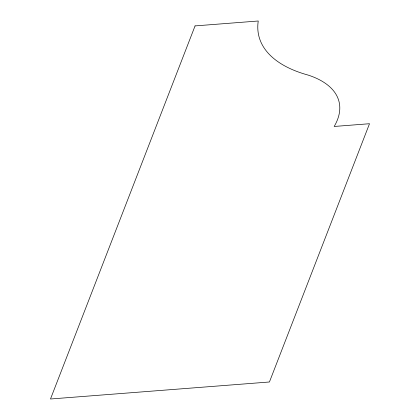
<?xml version="1.0" encoding="UTF-8"?>
<svg xmlns="http://www.w3.org/2000/svg" width="420" height="420" viewBox="0 0 420 420"><rect width="100%" height="100%" fill="white"/><g stroke="black" fill="none" stroke-linecap="round" stroke-linejoin="round"><path stroke-width="0.63" d="M195.064 25.909L50.489 399L269.43 381.99L369.511 123.722L334.168 126.467A111.804 53.865 -13.6 0 0 308.065 75.064A156.781 75.532 -13.6 0 1 258.253 21L195.064 25.909"/></g></svg>
